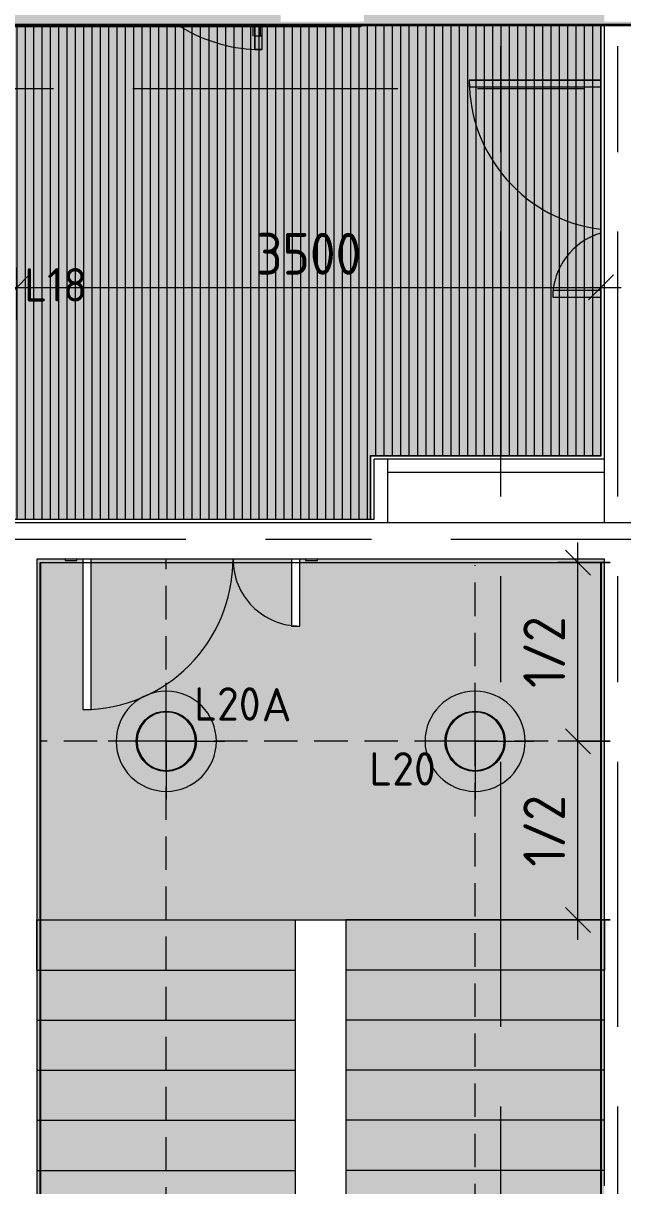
# Model space of a CAD drawing. Header units: millimetres. Extents: x 35224 to 234359, y -8553 to 29000.
# Drawn here: x 71998 to 75589, y 3928 to 10890 of the extents above; entities that cross this region are included whole.
import ezdxf

# ---------------------------------------------------------------- set-up
doc = ezdxf.new("R2010")
doc.units = ezdxf.units.MM
doc.linetypes.add('ADSK_Штрих_ш2 п1', pattern=[300, 200, -100])
doc.linetypes.add('Осевая', pattern=[3175, 635, -476.25, 1587.5, -476.25])
for name, color, linetype, lineweight in [('A-ANNO-DIMS', 7, 'Continuous', 9), ('A-ANNO-DIMS-100', 7, 'Continuous', 9), ('A-CLNG-PATT', 7, 'Continuous', 9), ('A-DETL-1', 7, 'ADSK_Штрих_ш2 п1', 9), ('A-DETL-GENF', 7, 'Continuous', 9), ('A-DOOR', 7, 'Continuous', 9), ('A-DOOR-1', 7, 'Continuous', 13), ('A-DOOR-FRAM', 7, 'Continuous', 13), ('E-LITE-EQPM-IDEN', 7, 'Continuous', 9), ('I-WALL', 7, 'Continuous', 9), ('S-STRS-2', 7, 'Continuous', 9), ('Оси-2', 7, 'Осевая', 9)]:
    doc.layers.add(name, color=color, linetype=linetype, lineweight=lineweight)
for name, color, linetype, lineweight, true_color in [('A-ANNO-NOTE', 1, 'Continuous', 9, 0xff0000), ('A-CLNG-1', 7, 'Continuous', 9, 0xc0c0c0), ('A-WALL-3', 7, 'Continuous', 35, 0x3c3c3c), ('G-ANNO-TEXT-1', 1, 'Continuous', 9, 0xff0000)]:
    doc.layers.add(name, color=color, linetype=linetype, lineweight=lineweight, true_color=true_color)
doc.layers.add('A-CLNG-PATT-1', color=7, linetype='Continuous', lineweight=9, transparency=1)
doc.layers.add('S-STRS-1', color=7, linetype='Continuous', lineweight=13, transparency=1)
doc.styles.add('GOST Common', font='GOST_Common.ttf', dxfattribs={"height": 200})
doc.styles.add('ISOCPEUR', font='isocpeur.ttf', dxfattribs={"width": 0.9, "height": 250})
doc.styles.add('ISOCPEUR_1', font='isocpeur.ttf', dxfattribs={"height": 200})
doc.dimstyles.new('ISO-2_5_0_9К_БОЛЬШОЙ', dxfattribs={"dimscale": 304.8, "dimtxt": 248.995294, "dimasz": 0.492126, "dimexe": 0.393701, "dimexo": 0.984252, "dimgap": 0, "dimtad": 1, "dimdec": 0, "dimrnd": 10, "dimzin": 0, "dimdsep": 46, "dimtxsty": 'ISOCPEUR', "dimblk1": 'OBLIQUE', "dimblk2": 'OBLIQUE', "dimsah": 1, "dimcen": 0.09, "dimdle": 0.393701, "dimazin": 0, "dimtfac": 1, "dimtdec": 4, "dimtix": 1, "dimtmove": 0, "dimatfit": 3, "dimfxl": 1, "dimtvp": 1, "dimtolj": 1, "dimtzin": 0, "dimarcsym": 2})

# ---------------------------------------------------------------- blocks, each defined once
blk = doc.blocks.new('110_Дверь_СКБ_2Ст - Д-1 Лестничная клетка EIS60-24319353-План расстановки осветительного оборудования 3 этажа в осях 12-23')
at = {"layer": 'A-DOOR'}
for centre, radius, start, end in [((662.5, 110), 900, 90, 180), ((-637.5, 110), 400, 360, 90)]:
    blk.add_arc(centre, radius, start, end, dxfattribs=at)
at = {"layer": 'A-DOOR-1'}
for p, q in [((662.5, 1010), (612.5, 1010)), ((612.5, 1010), (612.5, 110)), ((662.5, 110), (662.5, 1010)), ((-637.5, 510), (-637.5, 110)), ((-587.5, 510), (-637.5, 510)), ((-587.5, 110), (-587.5, 510))]:
    blk.add_line(p, q, dxfattribs=at)
at = {"layer": 'A-DOOR-FRAM'}
for p, q in [((-672.5, 118), (-742.5, 118)), ((-742.5, 118), (-742.5, 110)), ((-672.5, 110), (-672.5, 118)), ((767.5, 118), (697.5, 118)), ((697.5, 118), (697.5, 110)), ((767.5, 110), (767.5, 118))]:
    blk.add_line(p, q, dxfattribs=at)
blk = doc.blocks.new('Дверь_Витражная_остекление_ - ДВН_ДАО_Главный вход_1200 в свету Д-22 _п_-32306833-План расстановки осветительного оборудования 3 этажа в осях 12-23')
at = {"layer": 'A-DETL-GENF'}
for p, q in [((-650, -141), (-650, -930)), ((-610, -930), (-610, -141)), ((610, -141), (610, -430)), ((650, -430), (650, -141)), ((610, -430), (650, -430)), ((-650, -930), (-610, -930))]:
    blk.add_line(p, q, dxfattribs=at)
at = {"layer": 'A-DOOR'}
for p, q in [((-650, -930), (-650, -141)), ((650, -430), (650, -141))]:
    blk.add_line(p, q, dxfattribs=at)
for centre, radius, start, end in [((-650, -30), 900, 270, 352.90945), ((650, -30), 400, 196.19213, 270)]:
    blk.add_arc(centre, radius, start, end, dxfattribs=at)
blk = doc.blocks.new('Дверь_Витражная_остекление_ - В-18-32468702-План расстановки осветительного оборудования 3 этажа в осях 12-23')
at = {"layer": 'A-DETL-GENF'}
for p, q in [((-672.5, 965), (-627.5, 965)), ((-672.5, 965), (-672.5, 828)), ((-627.5, 965), (-672.5, 965)), ((-672.5, 965), (-672.5, 828)), ((-627.5, 965), (-627.5, 828)), ((-627.5, 828), (-627.5, 965)), ((-672.5, 885), (-627.5, 885)), ((-662.5, 885), (-662.5, 828)), ((-618.5, 885), (-618.5, 828)), ((-672.5, 597), (-672.5, 28)), ((-672.5, 597), (-672.5, 28)), ((-662.5, 597), (-662.5, 100)), ((-627.5, 597), (-627.5, 28)), ((-627.5, 28), (-627.5, 597)), ((-618.5, 597), (-618.5, 100)), ((722.5, 420), (677.5, 420)), ((677.5, 420), (677.5, 28)), ((722.5, 420), (677.5, 420)), ((677.5, 420), (677.5, 28)), ((722.5, 420), (722.5, 28)), ((722.5, 28), (722.5, 420)), ((668.5, 340), (668.5, 100)), ((722.5, 340), (677.5, 340)), ((712.5, 340), (712.5, 100)), ((-672.5, 100), (-627.5, 100)), ((722.5, 100), (677.5, 100))]:
    blk.add_line(p, q, dxfattribs=at)
at = {"layer": 'A-DOOR'}
for p, q in [((-672.5, 965), (-672.5, 828)), ((-672.5, 597), (-672.5, 28)), ((672.5, 420), (672.5, 28))]:
    blk.add_line(p, q, dxfattribs=at)
for centre, radius, start, end in [((-672.5, 20), 945, 58.86483, 90), ((-672.5, 20), 945, 0.48643, 37.63881), ((672.5, 20), 400, 90, 178.84669)]:
    blk.add_arc(centre, radius, start, end, dxfattribs=at)
blk = doc.blocks.new('DIMBLOCK49-План расстановки осветительного оборудования 3 этажа в осях 12-23')
at = {"layer": 'A-ANNO-DIMS-100'}
for p, q in [((67559, 9113.8), (67559, 9427.7)), ((71959, 9113.8), (71959, 9427.7)), ((67559, 9307.7), (71959, 9307.7)), ((67559, 9307.7), (67559, 9113.8)), ((71959, 9307.7), (71959, 9113.8))]:
    blk.add_line(p, q, dxfattribs=at)
at = {"layer": 'A-ANNO-DIMS-100', "lineweight": 20}
for p, q in [((67559, 9307.7), (67634, 9382.7)), ((71959, 9307.7), (72034, 9382.7)), ((67559, 9307.7), (67484, 9232.7)), ((71959, 9307.7), (71884, 9232.7))]:
    blk.add_line(p, q, dxfattribs=at)
at = {"layer": 'A-ANNO-DIMS-100', "color": 0, "insert": (69419, 9634.4), "char_height": 250, "width": 815.938, "attachment_point": 1, "line_spacing_factor": 1.149209, "style": 'ISOCPEUR'}
blk.add_mtext('4400', dxfattribs=at)
blk = doc.blocks.new('_Oblique')
at = {"color": 0, "linetype": 'ByBlock', "lineweight": -2}
blk.add_line((-0.5, -0.5), (0.5, 0.5), dxfattribs=at)
blk = doc.blocks.new('DIMBLOCK50-План расстановки осветительного оборудования 3 этажа в осях 12-23')
at = {"layer": 'A-ANNO-DIMS-100'}
for p, q in [((71959, 9113.8), (71959, 9427.7)), ((75459, 8889), (75459, 9427.7)), ((71959, 9307.7), (75579, 9307.7)), ((71959, 9307.7), (71959, 9113.8)), ((75459, 9307.7), (75459, 8889))]:
    blk.add_line(p, q, dxfattribs=at)
at = {"layer": 'A-ANNO-DIMS-100', "lineweight": 20}
for p, q in [((71959, 9307.7), (72034, 9382.7)), ((75459, 9307.7), (75534, 9382.7)), ((71959, 9307.7), (71884, 9232.7)), ((75459, 9307.7), (75384, 9232.7))]:
    blk.add_line(p, q, dxfattribs=at)
at = {"layer": 'A-ANNO-DIMS-100', "color": 0, "insert": (73393, 9634.4), "char_height": 250, "width": 758.478, "attachment_point": 1, "line_spacing_factor": 1.149209, "style": 'ISOCPEUR'}
blk.add_mtext('3500', dxfattribs=at)
blk = doc.blocks.new('DIMBLOCK169-План расстановки осветительного оборудования 3 этажа в осях 12-23')
at = {"layer": 'A-ANNO-DIMS-100', "lineweight": 20}
for p, q in [((75320.8, 6590.1), (75245.8, 6665.1)), ((75320.8, 6590.1), (75395.8, 6515.1)), ((75320.8, 5520), (75245.8, 5595)), ((75320.8, 5520), (75395.8, 5445))]:
    blk.add_line(p, q, dxfattribs=at)
at = {"layer": 'A-ANNO-DIMS-100'}
for p, q in [((75514.7, 6590.1), (75200.8, 6590.1)), ((75320.8, 5400), (75320.8, 6590.1)), ((75320.8, 6590.1), (75514.7, 6590.1)), ((75514.7, 5520), (75200.8, 5520)), ((75320.8, 5520), (75514.7, 5520))]:
    blk.add_line(p, q, dxfattribs=at)
at = {"layer": 'A-ANNO-DIMS-100', "color": 0, "insert": (74994.1, 5839.5), "char_height": 250, "width": 517.144, "attachment_point": 1, "rotation": 90, "line_spacing_factor": 1.149209, "style": 'ISOCPEUR'}
blk.add_mtext('1/2', dxfattribs=at)
blk = doc.blocks.new('DIMBLOCK170-План расстановки осветительного оборудования 3 этажа в осях 12-23')
at = {"layer": 'A-ANNO-DIMS-100', "lineweight": 20}
for p, q in [((75320.8, 7660.1), (75245.8, 7735.1)), ((75320.8, 7660.1), (75395.8, 7585.1)), ((75320.8, 6590.1), (75245.8, 6665.1)), ((75320.8, 6590.1), (75395.8, 6515.1))]:
    blk.add_line(p, q, dxfattribs=at)
at = {"layer": 'A-ANNO-DIMS-100'}
for p, q in [((75320.8, 6590.1), (75320.8, 7780.1)), ((75514.7, 7660.1), (75200.8, 7660.1)), ((75320.8, 7660.1), (75514.7, 7660.1)), ((75514.7, 6590.1), (75200.8, 6590.1)), ((75320.8, 6590.1), (75514.7, 6590.1))]:
    blk.add_line(p, q, dxfattribs=at)
at = {"layer": 'A-ANNO-DIMS-100', "color": 0, "insert": (74994.1, 6909.6), "char_height": 250, "width": 517.144, "attachment_point": 1, "rotation": 90, "line_spacing_factor": 1.149209, "style": 'ISOCPEUR'}
blk.add_mtext('1/2', dxfattribs=at)

msp = doc.modelspace()

# ---------------------------------------------------------------- hatches: boundary and pattern name
at = {"layer": 'A-CLNG-PATT'}
h = msp.add_hatch(dxfattribs=at)
h.set_pattern_fill('FP_53', color=256, style=0, pattern_type=2)
h.set_pattern_definition([(90, (69761, -2785.95), (-50, 3e-15), [])])
h.paths.add_polyline_path([(74079, 7921), (74079, 8301), (75459, 8301), (75459, 10879.5), (42401, 10879), (42401, 10209), (38910, 10209), (38910, 7921), (73220.6, 7921)])
h.paths.add_polyline_path([(61939, 11100), (61939, 11349), (61381, 11349), (61381, 11100), (61676.9, 11100)])
at = {"layer": 'A-CLNG-PATT-1'}
h = msp.add_hatch(color=256, dxfattribs=at)
h.paths.add_polyline_path([(74079, 7921), (74079, 8301), (75459, 8301), (75459, 10879.5), (42401, 10879), (42401, 10209), (38910, 10209), (38910, 7921), (73220.6, 7921)])
h.paths.add_polyline_path([(61939, 11100), (61939, 11349), (61381, 11349), (61381, 11100), (61676.9, 11100)])
h = msp.add_hatch(color=256, dxfattribs=at)
h.paths.add_polyline_path([(72855, 6290.1), (72913.5, 6295.8), (72969.8, 6312.9), (73021.7, 6340.6), (73067.1, 6377.9), (73104.4, 6423.4), (73132.2, 6475.2), (73149.2, 6531.5), (73155, 6590.1), (73149.2, 6648.6), (73132.2, 6704.9), (73104.4, 6756.7), (73067.1, 6802.2), (73021.7, 6839.5), (72969.8, 6867.2), (72913.5, 6884.3), (72855, 6890.1), (72796.5, 6884.3), (72740.2, 6867.2), (72688.3, 6839.5), (72642.9, 6802.2), (72605.6, 6756.7), (72577.8, 6704.9), (72560.8, 6648.6), (72555, 6590.1), (72560.8, 6531.5), (72577.8, 6475.2), (72605.6, 6423.4), (72642.9, 6377.9), (72688.3, 6340.6), (72740.2, 6312.9), (72796.5, 6295.8)])
h.paths.add_polyline_path([(72855, 6415.1), (72809.7, 6421), (72767.5, 6438.5), (72731.3, 6466.3), (72703.4, 6502.6), (72686, 6544.8), (72680, 6590.1), (72687.5, 6639), (72703.4, 6677.6), (72731.3, 6713.8), (72767.5, 6741.6), (72809.7, 6759.1), (72855, 6765.1), (72900.3, 6759.1), (72942.5, 6741.6), (72978.7, 6713.8), (73006.6, 6677.6), (73024, 6635.3), (73030, 6590.1), (73024, 6544.8), (73006.6, 6502.6), (72978.7, 6466.3), (72942.5, 6438.5), (72900.3, 6421)])
h = msp.add_hatch(color=256, dxfattribs=at)
h.paths.add_polyline_path([(74705, 6290.1), (74763.5, 6295.8), (74819.8, 6312.9), (74871.7, 6340.6), (74917.1, 6377.9), (74954.4, 6423.4), (74982.2, 6475.2), (74999.2, 6531.5), (75005, 6590.1), (74999.2, 6648.6), (74982.2, 6704.9), (74954.4, 6756.7), (74917.1, 6802.2), (74871.7, 6839.5), (74819.8, 6867.2), (74763.5, 6884.3), (74705, 6890.1), (74646.5, 6884.3), (74590.2, 6867.2), (74538.3, 6839.5), (74492.9, 6802.2), (74455.6, 6756.7), (74427.8, 6704.9), (74410.8, 6648.6), (74405, 6590.1), (74410.8, 6531.5), (74427.8, 6475.2), (74455.6, 6423.4), (74492.9, 6377.9), (74538.3, 6340.6), (74590.2, 6312.9), (74646.5, 6295.8), (74674.5, 6293.1)])
h.paths.add_polyline_path([(74705, 6415.1), (74659.7, 6421), (74617.5, 6438.5), (74581.3, 6466.3), (74553.4, 6502.6), (74536, 6544.8), (74530, 6590.1), (74537.5, 6639), (74553.4, 6677.6), (74581.3, 6713.8), (74617.5, 6741.6), (74659.7, 6759.1), (74705, 6765.1), (74750.3, 6759.1), (74792.5, 6741.6), (74828.7, 6713.8), (74856.6, 6677.6), (74874, 6635.3), (74880, 6590.1), (74874, 6544.8), (74856.6, 6502.6), (74828.7, 6466.3), (74792.5, 6438.5), (74750.3, 6421)])
at = {"layer": 'I-WALL'}
h = msp.add_hatch(dxfattribs=at)
h.set_pattern_fill('FP_1', color=256, style=0, pattern_type=2)
h.set_pattern_definition([(45, (0, 0), (-57.02463, 57.02463), []), (45, (57.025, 0), (-57.02463, 57.02463), [100.806, -20.161, 3.353, -16.808])])
h.paths.add_polyline_path([(84500.7, 10880), (84500.7, 11100), (80850, 11100), (80850, 10900), (80350, 10900), (80350, 11100), (75980, 11100), (75980, 10900), (75480, 10900), (75480, 11100), (74040, 11100), (74040, 10900), (73540, 10900), (73540, 11100), (42380, 11100), (42380, 10880), (83397.5, 10880)])
at = {"layer": 'S-STRS-1'}
for points in [[(74455.6, 5520), (75480, 5520), (75480, 7680), (73760, 7680), (73760, 7672), (73690, 7672), (73690, 7680), (73655, 7680), (73655, 7280), (73605, 7280), (73605, 7680), (72405, 7680), (72405, 6780), (72355, 6780), (72355, 7680), (72320, 7680), (72320, 7672), (72250, 7672), (72250, 7680), (72080, 7680), (72080, 5520), (74427.8, 5520)], [(73630, 5220), (73630, 5520), (72080, 5520), (72080, 5220), (73220.6, 5220)], [(73930, 5220), (75480, 5220), (75480, 5520), (73930, 5520)], [(73220.6, 4920), (73630, 4920), (73630, 5220), (72080, 5220), (72080, 4920)], [(73930, 4920), (75480, 4920), (75480, 5220), (73930, 5220)], [(73220.6, 4620), (73630, 4620), (73630, 4920), (72080, 4920), (72080, 4620)], [(73930, 4620), (75480, 4620), (75480, 4920), (73930, 4920), (73930, 4911)], [(73630, 4320), (73630, 4620), (72080, 4620), (72080, 4320), (73220.6, 4320)], [(73930, 4320), (75480, 4320), (75480, 4620), (73930, 4620)], [(73630, 4020), (73630, 4320), (72080, 4320), (72080, 4020), (73220.6, 4020)], [(75480, 4020), (75480, 4320), (73930, 4320), (73930, 4020), (75401.4, 4020)], [(73630, 3720), (73630, 4020), (72080, 4020), (72080, 3720), (73220.6, 3720)], [(75480, 3720), (75480, 4020), (73930, 4020), (73930, 3720), (75401.4, 3720)]]:
    msp.add_hatch(color=256, dxfattribs=at).paths.add_polyline_path(points)

# ---------------------------------------------------------------- linework, layer by layer
at = {"layer": 'A-ANNO-NOTE'}
for p, q in [((72855, 6590.1), (72855, 6939)), ((74705, 6590.1), (74705, 6939)), ((72855, 6590.1), (72506.1, 6590.1)), ((72855, 6590.1), (72855, 6241.1)), ((72855, 6590.1), (73203.9, 6590.1)), ((74705, 6590.1), (74356.1, 6590.1)), ((74705, 6590.1), (74705, 6241.1)), ((74705, 6590.1), (75053.9, 6590.1))]:
    msp.add_line(p, q, dxfattribs=at)
for centre in [(72855, 6590.1), (74705, 6590.1)]:
    msp.add_circle(centre, 180, dxfattribs=at)
at = {"layer": 'A-CLNG-1'}
for p, q in [((75459, 10879.5), (61939, 10879.5)), ((75459, 8301), (75459, 10879.5)), ((38910, 7921), (74079, 7921)), ((74079, 7921), (74079, 7921))]:
    msp.add_line(p, q, dxfattribs=at)
for centre, radius, start, end in [((72855, 6590.1), 300, 0, 180), ((72855, 6590.1), 300, 0, 180), ((74705, 6590.1), 300, 0, 180), ((74705, 6590.1), 300, 0, 180), ((72855, 6590.1), 175, 0, 180), ((72855, 6590.1), 175, 0, 180), ((74705, 6590.1), 175, 0, 180), ((74705, 6590.1), 175, 0, 180), ((72855, 6590.1), 300, 180, 360), ((72855, 6590.1), 300, 180, 360), ((72855, 6590.1), 175, 180, 0), ((72855, 6590.1), 175, 180, 360), ((74705, 6590.1), 300, 180, 360), ((74705, 6590.1), 300, 180, 360), ((74705, 6590.1), 175, 180, 0), ((74705, 6590.1), 175, 180, 360)]:
    msp.add_arc(centre, radius, start, end, dxfattribs=at)
at = {"layer": 'A-DETL-1'}
for p, q in [((72855, 120), (72855, 7680)), ((74705, 140), (74705, 7645.1)), ((75441.7, 6590.1), (72103.8, 6590.1))]:
    msp.add_line(p, q, dxfattribs=at)
at = {"layer": 'A-WALL-3'}
msp.add_line((42380, 10880), (84500.7, 10880), dxfattribs=at)
at = {"layer": 'I-WALL'}
for p, q in [((73508.5, 10869), (70153.5, 10869)), ((73508.5, 10869), (73508.5, 10879.5)), ((74019.7, 10869), (73508.5, 10869)), ((75459, 10879.5), (74019.7, 10879.5)), ((74019.7, 10879.5), (74019.7, 10869)), ((75460, 8300), (75460, 10880)), ((75480, 7900), (75480, 10880)), ((75459, 10619), (75460, 10619)), ((75459, 9179), (75460, 9179)), ((74079, 7921), (74079, 8301)), ((74079, 8301), (75459, 8301)), ((74080, 7920), (74080, 8300)), ((74080, 8300), (75460, 8300)), ((74100, 7920), (74100, 8280)), ((75480, 8280), (74100, 8280)), ((74180, 8280), (74180, 7900)), ((75480, 8200), (74180, 8200)), ((38910, 7920), (74100, 7920)), ((71860, 7900), (75700, 7900)), ((72080, 7680), (72080, 120)), ((75480, 7680), (72080, 7680)), ((72100, 7660), (75460, 7660)), ((72100, 130), (72100, 7660)), ((75460, 7659), (72100, 7659)), ((72100.4, 1630.5), (72100.4, 7659)), ((72101.4, 7659), (72100.4, 7659)), ((72101, 7659), (72101, 130)), ((72101.4, 7659), (72101.4, 535)), ((75459, 277), (75459, 7659)), ((75460, 7660), (75460, 277)), ((75480, 3927), (75480, 7680)), ((75459, 6230), (75460, 6230)), ((72101.4, 5693), (72100, 5693)), ((72100, 5560.4), (72101.4, 5560.4)), ((75459, 5389.6), (75460, 5389.6)), ((72100.4, 5210), (72101.4, 5210)), ((75459, 5170), (75460, 5170))]:
    msp.add_line(p, q, dxfattribs=at)
at = {"layer": 'S-STRS-2'}
for p, q in [((72080, 5520), (73630, 5520)), ((72080, 5220), (72080, 5520)), ((72080, 5520), (73630, 5520)), ((73630, 5520), (75480, 5520)), ((73630, 5220), (73630, 5520)), ((75480, 5520), (73930, 5520)), ((73930, 5520), (73930, 5220)), ((75480, 5520), (73930, 5520)), ((75480, 5520), (75480, 5220)), ((72080, 5220), (73630, 5220)), ((72080, 5220), (73630, 5220)), ((73630, 4920), (73630, 5220)), ((73930, 5220), (73930, 4920)), ((75480, 5220), (73930, 5220)), ((75480, 5220), (73930, 5220)), ((72080, 4920), (73630, 4920)), ((72080, 4920), (73630, 4920)), ((73630, 4620), (73630, 4920)), ((73930, 4920), (73930, 4620)), ((75480, 4920), (73930, 4920)), ((75480, 4920), (73930, 4920)), ((72080, 4620), (73630, 4620)), ((72080, 4620), (73630, 4620)), ((73630, 4320), (73630, 4620)), ((73930, 4620), (73930, 4320)), ((75480, 4620), (73930, 4620)), ((75480, 4620), (73930, 4620)), ((72080, 4320), (73630, 4320)), ((72080, 4320), (73630, 4320)), ((73630, 4020), (73630, 4320)), ((73930, 4320), (73930, 4020)), ((75480, 4320), (73930, 4320)), ((75480, 4320), (73930, 4320)), ((72080, 4020), (73630, 4020)), ((72080, 4020), (73630, 4020)), ((73630, 3720), (73630, 4020)), ((73930, 4020), (73930, 3720)), ((75480, 4020), (73930, 4020)), ((75480, 4020), (73930, 4020))]:
    msp.add_line(p, q, dxfattribs=at)
at = {"layer": 'Оси-2'}
for p, q in [((74860, 593.7), (74860, 25434.4)), ((75560, 593.7), (75560, 25078.1)), ((39794.2, 10500), (82250, 10500)), ((38524.2, 7800), (82250, 7800))]:
    msp.add_line(p, q, dxfattribs=at)

# ---------------------------------------------------------------- block references
at = {"layer": 'A-DOOR'}
for name, p, rotation in [('Дверь_Витражная_остекление_ - В-18-32468702-План расстановки осветительного оборудования 3 этажа в осях 12-23', (72757.5, 11697), 180), ('Дверь_Витражная_остекление_ - ДВН_ДАО_Главный вход_1200 в свету Д-22 _п_-32306833-План расстановки осветительного оборудования 3 этажа в осях 12-23', (75600, 9899), 269.9999999999994), ('110_Дверь_СКБ_2Ст - Д-1 Лестничная клетка EIS60-24319353-План расстановки осветительного оборудования 3 этажа в осях 12-23', (73017.5, 7790), 180)]:
    msp.add_blockref(name, p, dxfattribs=dict(at, rotation=rotation))

# ---------------------------------------------------------------- texts
at = {"layer": 'E-LITE-EQPM-IDEN', "char_height": 200, "attachment_point": 1, "style": 'GOST Common'}
for s, insert, width in [('L18', (72004.3, 9423.4), 472.996), ('L20', (73021.8, 6913.4), 529.114), ('L20', (74071.2, 6524.8), 529.114)]:
    msp.add_mtext(s, dxfattribs=dict(at, insert=insert, width=width))
at = {"layer": 'G-ANNO-TEXT-1', "insert": (73426, 6908.8), "char_height": 200, "width": 224.472, "attachment_point": 1, "style": 'ISOCPEUR_1'}
msp.add_mtext('\\fISOCPEUR|b0|i0|c204|p34|;А', dxfattribs=at)

# ---------------------------------------------------------------- dimensions: what is measured, and where the dimension line sits
at = {"layer": 'A-ANNO-DIMS'}
for base, p1, p2, override, picture, middle in [((71959, 9307.7), (67559, 9413.8), (71959, 9413.8), {"dimpost": '<>', "dimfxl": 4400}, 'DIMBLOCK49-План расстановки осветительного оборудования 3 этажа в осях 12-23', (69759, 9432.7)), ((75459, 9307.7), (71959, 9413.8), (75459, 8589), {"dimpost": '<>', "dimfxl": 3595.878594}, 'DIMBLOCK50-План расстановки осветительного оборудования 3 этажа в осях 12-23', (73709, 9432.7))]:
    dim = msp.add_linear_dim(base=base, p1=p1, p2=p2, dimstyle='ISO-2_5_0_9К_БОЛЬШОЙ', override=override, dxfattribs=at)
    dim.commit()
    dim.dimension.update_dxf_attribs({"geometry": picture, "text_midpoint": middle})
for base, p1, p2, picture, middle in [((75320.8, 7660.1), (75214.7, 6590.1), (75214.7, 7660.1), 'DIMBLOCK170-План расстановки осветительного оборудования 3 этажа в осях 12-23', (75195.8, 7125.1)), ((75320.8, 6590.1), (75214.7, 5520), (75214.7, 6590.1), 'DIMBLOCK169-План расстановки осветительного оборудования 3 этажа в осях 12-23', (75195.8, 6055))]:
    dim = msp.add_linear_dim(base=base, p1=p1, p2=p2, angle=90, text='1/2', dimstyle='ISO-2_5_0_9К_БОЛЬШОЙ', override={"dimpost": '<>', "dimfxl": 1070.051201}, dxfattribs=at)
    dim.commit()
    dim.dimension.update_dxf_attribs({"geometry": picture, "text_midpoint": middle})

doc.saveas('drawing.dxf')
